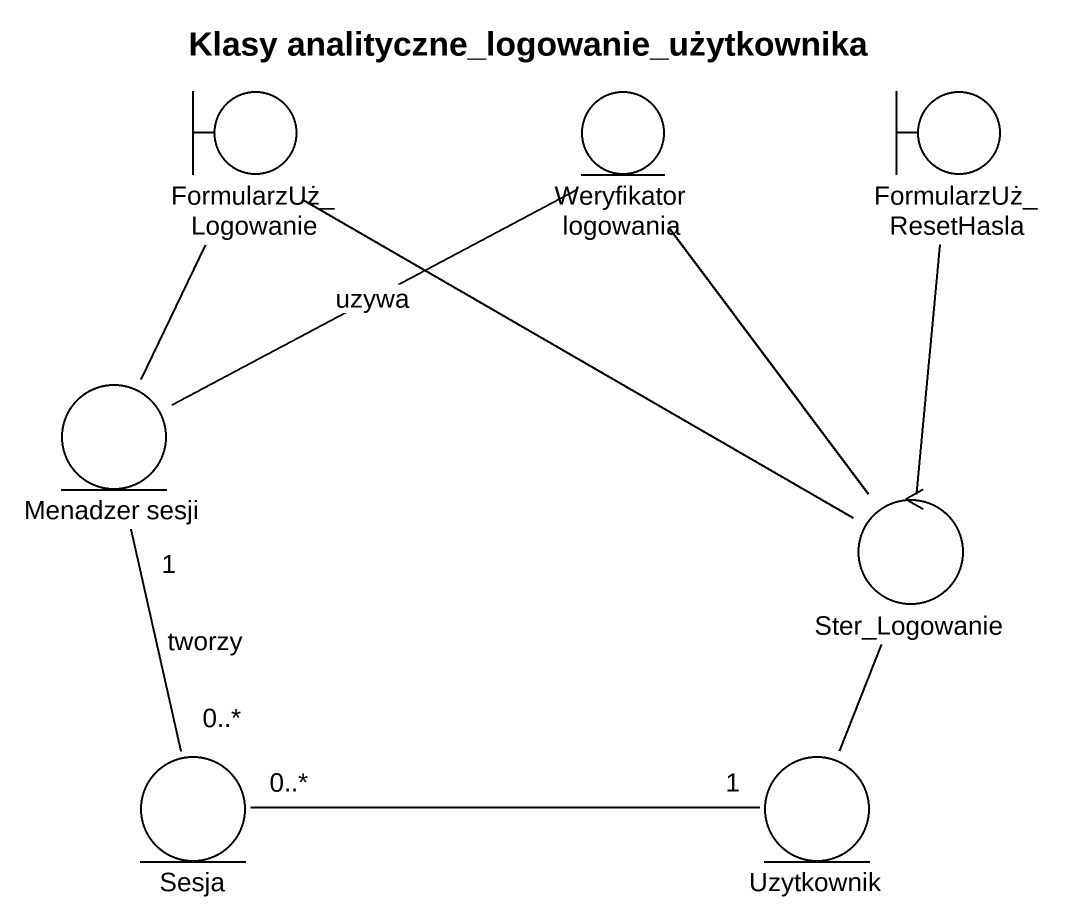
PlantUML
@startuml
title Klasy analityczne_logowanie_użytkownika
boundary FormularzUż_Logowanie
entity "Weryfikator logowania" as Weryfikator_logowania
boundary FormularzUż_ResetHasla
entity "Menadzer sesji" as Menadzer_sesji
control Ster_Logowanie
entity Sesja
entity Uzytkownik
FormularzUż_Logowanie -- Ster_Logowanie
Weryfikator_logowania -left- Menadzer_sesji : uzywa
FormularzUż_ResetHasla -- Ster_Logowanie
Menadzer_sesji -up- FormularzUż_Logowanie
Menadzer_sesji "1" -- "0..*" Sesja : tworzy
Menadzer_sesji -- Sesja
Ster_Logowanie -up- Weryfikator_logowania
Ster_Logowanie -- Uzytkownik
Uzytkownik "1" -left- "0..*" Sesja
@enduml
